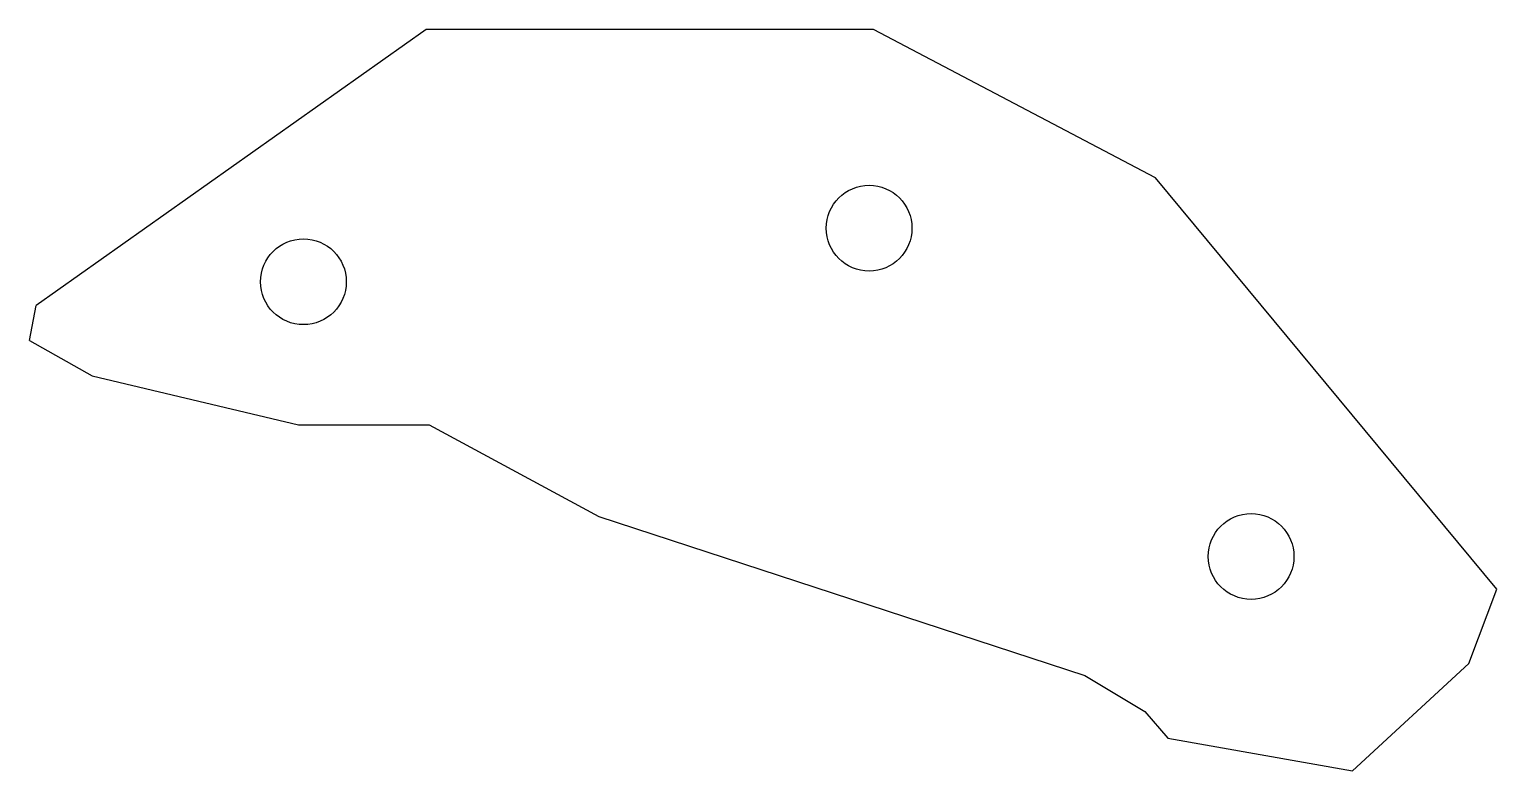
# Model space of a CAD drawing. Header units: millimetres. Extents: x 61 to 270, y 55 to 161.
import ezdxf

# ---------------------------------------------------------------- set-up
doc = ezdxf.new("R2010")
doc.units = ezdxf.units.MM
doc.linetypes.add('SLD-Durchgehend', pattern=[0])

msp = doc.modelspace()

# ---------------------------------------------------------------- linework, layer by layer
at = {"color": 7, "linetype": 'SLD-Durchgehend', "lineweight": 25}
for p, q in [((117.56, 160.58), (61.91, 121.15)), ((181.43, 160.58), (117.56, 160.58)), ((221.64, 139.39), (181.43, 160.58)), ((270.35, 80.69), (221.64, 139.39)), ((60.95, 116.17), (61.91, 121.15)), ((60.95, 116.17), (69.93, 111.15)), ((69.93, 111.15), (99.37, 104.16)), ((99.37, 104.16), (118, 104.16)), ((118, 104.16), (142.2, 91.05)), ((142.2, 91.05), (211.58, 68.36)), ((266.39, 70.09), (270.35, 80.69)), ((249.78, 54.78), (266.39, 70.09)), ((211.58, 68.36), (220.15, 63.23)), ((220.15, 63.23), (223.42, 59.43)), ((223.42, 59.43), (249.78, 54.78))]:
    msp.add_line(p, q, dxfattribs=at)
for centre in [(180.79, 132.2), (100.06, 124.56), (235.3, 85.35)]:
    msp.add_circle(centre, 6.12, dxfattribs=at)

doc.saveas('drawing.dxf')
